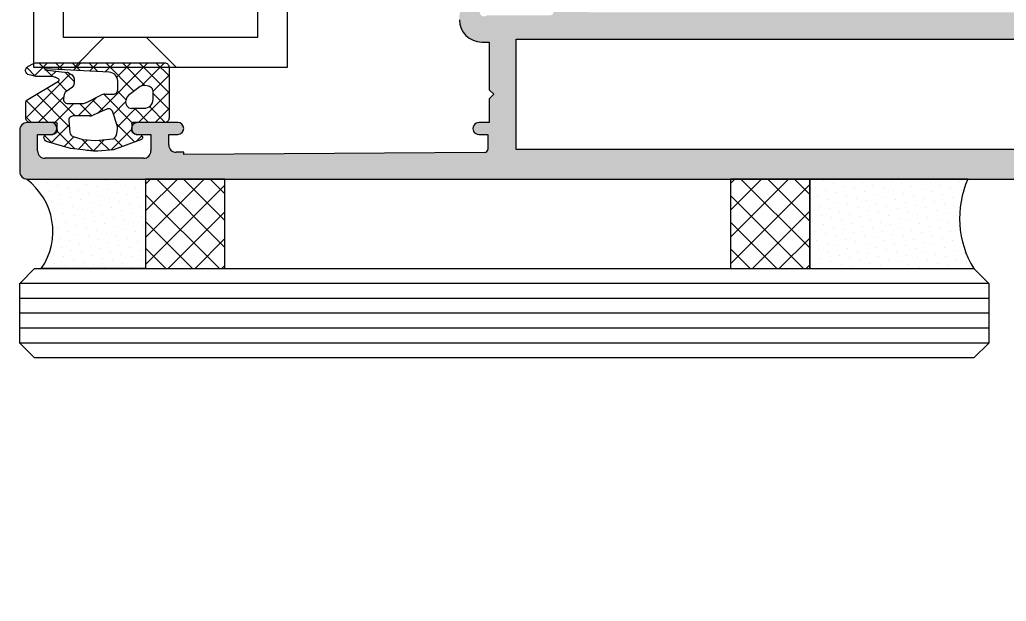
# Model space of a CAD drawing. Extents: x 820 to 5791, y 1495 to 5010.
# Drawn here: x 2907.48 to 2914.1, y 2075.37 to 2079.28 of the extents above; entities that cross this region are included whole.
import ezdxf

# ---------------------------------------------------------------- set-up
doc = ezdxf.new("R2010")
doc.units = 0
doc.header["$LTSCALE"] = 20
doc.layers.get('0').update_dxf_attribs({"linetype": 'CONTINUOUS', "lineweight": 15})
doc.layers.get('DEFPOINTS').update_dxf_attribs({"linetype": 'CONTINUOUS'})
doc.layers.add('_00_TT_PLASTER INTERIOR', color=60, linetype='CONTINUOUS', lineweight=0)
doc.layers.add('ölç', color=63, linetype='CONTINUOUS', lineweight=20)
doc.layers.add('dış ölçü', color=7, linetype='CONTINUOUS', lineweight=20, true_color=0x0d6787)
doc.styles.add('TRS', font='times.ttf', dxfattribs={"width": 0.8})
doc.dimstyles.new('dış ölçü', dxfattribs={"dimtxt": 12, "dimasz": 5, "dimexe": 5, "dimexo": 35, "dimgap": 5, "dimtad": 1, "dimdec": 0, "dimdsep": 46, "dimtxsty": 'TRS', "dimblk": 'DOT', "dimcen": 0, "dimdle": 0.1, "dimclrd": 256, "dimclre": 256, "dimclrt": 73, "dimadec": 0, "dimazin": 0, "dimtfac": 0.3, "dimtdec": 0, "dimtix": 1, "dimtmove": 2, "dimatfit": 3, "dimldrblk": 'DOT', "dimfxl": 1, "dimfxlon": 1, "dimtolj": 1, "dimarcsym": 0})

# ---------------------------------------------------------------- blocks, each defined once
blk = doc.blocks.new('_Dot')
at = {"layer": 'ölç', "color": 0, "lineweight": -2}
blk.add_line((-0.5, 0), (-1, 0), dxfattribs=at)
at = {"layer": 'ölç', "color": 0, "const_width": 0.5}
blk.add_lwpolyline([(-0.25, 0, 1), (0.25, 0, 1)], format="xyb", close=True, dxfattribs=at)
blk = doc.blocks.new('*D176')
at = {"layer": 'DEFPOINTS', "color": 0, "transparency": 16777216}
for p in [(2844.1763, 2097.0445), (3414.391, 2084.5543), (3414.391, 1809.2783)]:
    blk.add_point(p, dxfattribs=at)
at = {"layer": 'dış ölçü', "lineweight": -2, "transparency": 16777216}
for p, q in [((2844.1763, 1810.2783), (2844.1763, 1804.2783)), ((3414.391, 1810.2783), (3414.391, 1804.2783)), ((2849.1763, 1809.2783), (3409.391, 1809.2783))]:
    blk.add_line(p, q, dxfattribs=at)
at = {"layer": 'dış ölçü', "lineweight": -2, "transparency": 16777216, "xscale": 5, "yscale": 5, "zscale": 5, "rotation": 180}
blk.add_blockref('_Dot', (2844.1763, 1809.2783), dxfattribs=at)
at = {"layer": 'dış ölçü', "lineweight": -2, "transparency": 16777216, "xscale": 5, "yscale": 5, "zscale": 5}
blk.add_blockref('_Dot', (3414.391, 1809.2783), dxfattribs=at)
at = {"layer": 'dış ölçü', "color": 73, "transparency": 16777216, "insert": (3129.2837, 1820.3994), "char_height": 12, "attachment_point": 5, "style": 'TRS'}
blk.add_mtext('\\A1;570', dxfattribs=at)
blk = doc.blocks.new('*D180')
at = {"layer": 'DEFPOINTS', "color": 0, "transparency": 16777216}
for p in [(3700.9717, 2100.0445), (2054.2879, 2083.4408), (3700.9717, 1729.2783)]:
    blk.add_point(p, dxfattribs=at)
at = {"layer": 'dış ölçü', "lineweight": -2, "transparency": 16777216}
for p, q in [((2054.2879, 1730.2783), (2054.2879, 1724.2783)), ((3700.9717, 1730.2783), (3700.9717, 1724.2783)), ((2059.2879, 1729.2783), (3695.9717, 1729.2783))]:
    blk.add_line(p, q, dxfattribs=at)
at = {"layer": 'dış ölçü', "lineweight": -2, "transparency": 16777216, "xscale": 5, "yscale": 5, "zscale": 5, "rotation": 180}
blk.add_blockref('_Dot', (2054.2879, 1729.2783), dxfattribs=at)
at = {"layer": 'dış ölçü', "lineweight": -2, "transparency": 16777216, "xscale": 5, "yscale": 5, "zscale": 5}
blk.add_blockref('_Dot', (3700.9717, 1729.2783), dxfattribs=at)
at = {"layer": 'dış ölçü', "color": 73, "transparency": 16777216, "insert": (2877.6298, 1740.3994), "char_height": 12, "attachment_point": 5, "style": 'TRS'}
blk.add_mtext('\\A1;1647', dxfattribs=at)
blk = doc.blocks.new('HGJFG')
h = blk.add_hatch(color=9)
h.dxf.hatch_style = 1
h.paths.add_polyline_path([(-2253.7727, -3291.2026), (-2249.6827, -3291.2026), (-2249.6827, -3291.9426), (-2253.7727, -3291.9426)], flags=16)
edge = h.paths.add_edge_path()
edge.add_arc((-2253.6056, -3290.8126), 0.02, 450, 630)
edge.add_line((-2253.6056, -3290.8326), (-2253.5255, -3290.9781))
edge.add_arc((-2253.543, -3290.9877), 0.02, 360, 388.83046, ccw=False)
edge.add_line((-2253.523, -3290.9877), (-2253.523, -3291.0226))
edge.add_arc((-2253.543, -3291.0226), 0.02, 270, 360, ccw=False)
edge.add_line((-2253.543, -3291.0426), (-2253.967, -3291.0426))
edge.add_arc((-2253.9875, -3291.0206), 0.03, 163, 313, ccw=False)
edge.add_line((-2254.0162, -3291.0119), (-2254.0113, -3290.9958))
edge.add_arc((-2253.9922, -3291.0017), 0.02, 504.5, 523, ccw=False)
edge.add_line((-2254.0085, -3290.9901), (-2253.881, -3290.8114))
edge.add_arc((-2253.8691, -3290.7954), 0.02, 233.20669, 437.5)
edge.add_line((-2253.8647, -3290.7759), (-2254.1327, -3290.7165))
edge.add_arc((-2254.137, -3290.736), 0.02, 437.5, 540)
edge.add_line((-2254.157, -3290.736), (-2254.157, -3290.8193))
edge.add_arc((-2254.137, -3290.8193), 0.02, 540, 577.88053)
edge.add_line((-2254.1528, -3290.8315), (-2254.1191, -3290.8748))
edge.add_arc((-2254.1349, -3290.8871), 0.02, 343, 397.88053, ccw=False)
edge.add_line((-2254.1158, -3290.8929), (-2254.153, -3291.0426))
edge.add_line((-2254.153, -3291.0426), (-2254.153, -3291.0726))
edge.add_arc((-2254.003, -3291.0726), 0.15, 540, 630)
edge.add_line((-2254.003, -3291.2226), (-2253.9527, -3291.2226))
edge.add_line((-2253.9527, -3291.2226), (-2253.9527, -3291.5426))
edge.add_line((-2253.9527, -3291.5426), (-2253.9227, -3291.5726))
edge.add_line((-2253.9227, -3291.5726), (-2253.9527, -3291.6026))
edge.add_line((-2253.9527, -3291.6026), (-2253.9527, -3291.7626))
edge.add_line((-2253.9527, -3291.7626), (-2254.021, -3291.7626))
edge.add_arc((-2254.0228, -3291.8026), 0.04, 447.38583, 630.14319)
edge.add_line((-2254.0227, -3291.8426), (-2253.9628, -3291.8426))
edge.add_line((-2253.9628, -3291.8426), (-2253.9628, -3291.9427))
edge.add_arc((-2253.9828, -3291.9427), 0.02, 270.42258, 360, ccw=False)
edge.add_line((-2253.9826, -3291.9627), (-2256.0028, -3291.9776))
edge.add_line((-2256.0028, -3291.9776), (-2256.0028, -3291.9626))
edge.add_line((-2256.0028, -3291.9626), (-2256.0528, -3291.9626))
edge.add_arc((-2256.0528, -3291.9126), 0.05, 180, 270, ccw=False)
edge.add_line((-2256.1028, -3291.9126), (-2256.1028, -3291.8426))
edge.add_line((-2256.1028, -3291.8426), (-2256.0428, -3291.8426))
edge.add_line((-2256.0428, -3291.8426), (-2256.0422, -3291.8425))
edge.add_arc((-2256.0425, -3291.8025), 0.04, 270.43082, 450.42968)
edge.add_line((-2256.0428, -3291.7626), (-2256.3128, -3291.7626))
edge.add_arc((-2256.3128, -3291.8026), 0.04, 450, 630)
edge.add_line((-2256.3128, -3291.8426), (-2256.2227, -3291.8427))
edge.add_line((-2256.2227, -3291.8427), (-2256.2227, -3291.9527))
edge.add_arc((-2256.2727, -3291.9527), 0.05, 270, 360, ccw=False)
edge.add_line((-2256.2727, -3292.0027), (-2256.9327, -3292.0027))
edge.add_arc((-2256.9327, -3291.9527), 0.05, 180.05204, 270, ccw=False)
edge.add_line((-2256.9827, -3291.9527), (-2256.9828, -3291.8426))
edge.add_line((-2256.9828, -3291.8426), (-2256.8925, -3291.8426))
edge.add_arc((-2256.8928, -3291.8026), 0.04, 270.43082, 450.42968)
edge.add_line((-2256.8931, -3291.7627), (-2257.0527, -3291.7627))
edge.add_arc((-2257.0527, -3291.8127), 0.05, 450, 540)
edge.add_line((-2257.1027, -3291.8127), (-2257.1027, -3292.0926))
edge.add_arc((-2257.0527, -3292.0926), 0.05, 540, 630)
edge.add_line((-2257.0527, -3292.1426), (-2249.6527, -3292.1426))
edge.add_arc((-2249.6527, -3291.9926), 0.15, 270, 360)
edge.add_line((-2249.5027, -3291.9926), (-2249.5027, -3291.3126))
edge.add_arc((-2249.4527, -3291.3126), 0.05, 450, 540, ccw=False)
edge.add_line((-2249.4527, -3291.2626), (-2248.4527, -3291.2626))
edge.add_arc((-2248.4527, -3291.2126), 0.05, 270, 360)
edge.add_line((-2248.4027, -3291.2126), (-2248.4027, -3291.1426))
edge.add_arc((-2248.4527, -3291.1426), 0.05, 360, 450)
edge.add_line((-2248.4527, -3291.0926), (-2248.647, -3291.0926))
edge.add_arc((-2248.673, -3291.0776), 0.03, 180, 330, ccw=False)
edge.add_line((-2248.703, -3291.0776), (-2248.7403, -3290.8929))
edge.add_arc((-2248.7212, -3290.8871), 0.02, 142.11947, 197, ccw=False)
edge.add_line((-2248.7369, -3290.8748), (-2248.7033, -3290.8315))
edge.add_arc((-2248.7191, -3290.8193), 0.02, 322.11947, 360)
edge.add_line((-2248.6991, -3290.8193), (-2248.6991, -3290.736))
edge.add_arc((-2248.7191, -3290.736), 0.02, 360, 462.5)
edge.add_line((-2248.7234, -3290.7165), (-2248.9913, -3290.7759))
edge.add_arc((-2248.987, -3290.7954), 0.02, 462.5, 666.79331)
edge.add_line((-2248.975, -3290.8114), (-2248.8476, -3290.9901))
edge.add_arc((-2248.8639, -3291.0017), 0.02, 377, 395.5, ccw=False)
edge.add_line((-2248.8448, -3290.9958), (-2248.8399, -3291.0119))
edge.add_arc((-2248.8685, -3291.0206), 0.03, 227, 377, ccw=False)
edge.add_line((-2248.889, -3291.0426), (-2249.313, -3291.0426))
edge.add_arc((-2249.313, -3291.0226), 0.02, 180, 270, ccw=False)
edge.add_line((-2249.333, -3291.0226), (-2249.333, -3290.9877))
edge.add_arc((-2249.313, -3290.9877), 0.02, 511.16954, 540, ccw=False)
edge.add_line((-2249.3305, -3290.9781), (-2249.2505, -3290.8326))
edge.add_arc((-2249.2505, -3290.8126), 0.02, 270, 450)
edge.add_line((-2249.2505, -3290.7926), (-2249.663, -3290.7926))
edge.add_arc((-2249.663, -3290.8426), 0.05, 450, 540)
edge.add_line((-2249.713, -3290.8426), (-2249.713, -3291.0226))
edge.add_line((-2249.713, -3291.0226), (-2253.2837, -3291.0226))
edge.add_arc((-2253.2837, -3291.0026), 0.02, 208.83046, 270, ccw=False)
edge.add_line((-2253.3012, -3291.0122), (-2253.4079, -3290.8185))
edge.add_arc((-2253.4517, -3290.8426), 0.05, 388.83046, 450)
edge.add_line((-2253.4517, -3290.7926), (-2253.6056, -3290.7926))
at = {"color": 9}
for p, q in [((-2257.0086, -3291.3923), (-2257.0086, -3289.0923)), ((-2255.3086, -3289.0923), (-2255.3086, -3291.3923)), ((-2256.8086, -3291.1923), (-2256.8086, -3289.2923)), ((-2255.5086, -3289.2923), (-2255.5086, -3291.1923)), ((-2255.5086, -3291.1923), (-2256.8086, -3291.1923)), ((-2256.5386, -3291.1923), (-2256.7386, -3291.3923)), ((-2256.2514, -3291.1923), (-2256.0514, -3291.3923)), ((-2254.003, -3291.2226), (-2253.9527, -3291.2226)), ((-2253.9527, -3291.2226), (-2253.9527, -3291.5426)), ((-2253.7727, -3291.2026), (-2249.6827, -3291.2026)), ((-2253.7727, -3291.9426), (-2253.7727, -3291.2026)), ((-2257.0483, -3291.3871), (-2257.0107, -3291.366)), ((-2257.0107, -3291.366), (-2256.996, -3291.3621)), ((-2256.9165, -3291.3621), (-2257.005, -3291.4506)), ((-2256.996, -3291.3621), (-2256.1313, -3291.3621)), ((-2256.996, -3291.3621), (-2256.996, -3291.3621)), ((-2256.996, -3291.3621), (-2256.1313, -3291.3621)), ((-2256.9749, -3291.3621), (-2256.9329, -3291.4042)), ((-2256.8627, -3291.3621), (-2256.8166, -3291.4082)), ((-2256.8043, -3291.3621), (-2256.8486, -3291.4065)), ((-2256.7504, -3291.3621), (-2256.6982, -3291.4144)), ((-2256.692, -3291.3621), (-2256.7419, -3291.4121)), ((-2256.6382, -3291.3621), (-2256.5798, -3291.4205)), ((-2256.5798, -3291.3621), (-2256.6353, -3291.4176)), ((-2256.243, -3291.3621), (-2256.582, -3291.7012)), ((-2256.4675, -3291.3621), (-2256.5286, -3291.4232)), ((-2256.5259, -3291.3621), (-2256.3362, -3291.5519)), ((-2256.3553, -3291.3621), (-2256.4514, -3291.4583)), ((-2256.4136, -3291.3621), (-2256.2605, -3291.5153)), ((-2256.3014, -3291.3621), (-2256.1013, -3291.5622)), ((-2256.1308, -3291.3622), (-2256.2852, -3291.5166)), ((-2256.1891, -3291.3621), (-2256.1013, -3291.45)), ((-2256.7648, -3291.4349), (-2257.0625, -3291.7326)), ((-2257.056, -3291.3933), (-2256.9968, -3291.4526)), ((-2256.9942, -3291.4531), (-2257.0403, -3291.4425)), ((-2255.3086, -3291.3923), (-2257.0086, -3291.3923)), ((-2256.9322, -3291.4021), (-2256.9342, -3291.4078)), ((-2256.9342, -3291.4078), (-2256.7853, -3291.4261)), ((-2256.7173, -3291.4134), (-2256.9322, -3291.4021)), ((-2256.9286, -3291.4084), (-2256.8832, -3291.4539)), ((-2256.8591, -3291.417), (-2256.896, -3291.4539)), ((-2256.8006, -3291.4242), (-2256.7369, -3291.4879)), ((-2256.7745, -3291.4296), (-2256.7524, -3291.4418)), ((-2256.5023, -3291.4246), (-2256.7173, -3291.4134)), ((-2256.7173, -3291.4134), (-2256.7173, -3291.4134)), ((-2256.1013, -3291.445), (-2256.208, -3291.5516)), ((-2256.1013, -3291.3921), (-2256.1013, -3291.7321)), ((-2256.1013, -3291.3921), (-2256.1013, -3291.7321)), ((-2257.0479, -3291.6081), (-2256.8432, -3291.4859)), ((-2256.8791, -3291.4539), (-2256.9874, -3291.4539)), ((-2256.8791, -3291.4539), (-2256.9874, -3291.4539)), ((-2256.8437, -3291.4685), (-2256.8653, -3291.4573)), ((-2256.8481, -3291.4889), (-2256.786, -3291.5511)), ((-2256.7369, -3291.468), (-2256.7369, -3291.5007)), ((-2256.4454, -3291.5426), (-2256.4454, -3291.4845)), ((-2256.2396, -3291.5191), (-2256.264, -3291.5147)), ((-2256.9888, -3291.5728), (-2256.7707, -3291.7908)), ((-2256.9185, -3291.5309), (-2256.7307, -3291.7186)), ((-2256.805, -3291.575), (-2256.8095, -3291.5995)), ((-2256.7495, -3291.5252), (-2256.7929, -3291.5559)), ((-2256.6557, -3291.6284), (-2256.559, -3291.5791)), ((-2256.5395, -3291.5731), (-2256.3479, -3291.7646)), ((-2256.5318, -3291.5726), (-2256.4754, -3291.5726)), ((-2256.4473, -3291.553), (-2256.3891, -3291.6112)), ((-2256.2946, -3291.5217), (-2256.3693, -3291.576)), ((-2256.1013, -3291.5572), (-2256.3062, -3291.7621)), ((-2256.2111, -3291.5401), (-2256.213, -3291.5371)), ((-2256.208, -3291.6073), (-2256.208, -3291.5508)), ((-2256.208, -3291.5678), (-2256.1013, -3291.6745)), ((-2253.9527, -3291.5426), (-2253.9227, -3291.5726)), ((-2253.9227, -3291.5726), (-2253.9527, -3291.6026)), ((-2257.0625, -3291.7321), (-2257.0625, -3291.6338)), ((-2257.0625, -3291.7321), (-2257.0625, -3291.6338)), ((-2257.0571, -3291.6167), (-2256.9117, -3291.7621)), ((-2256.8078, -3291.5902), (-2256.9798, -3291.7621)), ((-2256.7403, -3291.6349), (-2256.8675, -3291.7621)), ((-2256.78, -3291.6349), (-2256.6829, -3291.6349)), ((-2256.586, -3291.5929), (-2256.7117, -3291.7186)), ((-2256.7021, -3291.6349), (-2256.6201, -3291.7169)), ((-2256.6164, -3291.6084), (-2256.5415, -3291.6833)), ((-2256.3922, -3291.6236), (-2256.4742, -3291.7056)), ((-2256.3836, -3291.5952), (-2256.3902, -3291.6142)), ((-2253.9527, -3291.6026), (-2253.9527, -3291.7626)), ((-2256.5647, -3291.6936), (-2256.6102, -3291.7136)), ((-2256.5192, -3291.6736), (-2256.5647, -3291.6936)), ((-2256.5647, -3291.6936), (-2256.5647, -3291.6936)), ((-2256.4476, -3291.7898), (-2256.4785, -3291.692)), ((-2256.3237, -3291.6673), (-2256.4473, -3291.791)), ((-2256.3524, -3291.6673), (-2256.3102, -3291.6673)), ((-2256.333, -3291.6673), (-2256.2382, -3291.7621)), ((-2256.3102, -3291.6673), (-2256.268, -3291.6673)), ((-2256.3102, -3291.6673), (-2256.3102, -3291.6673)), ((-2256.2324, -3291.6556), (-2256.1263, -3291.7617)), ((-2256.1013, -3291.6695), (-2256.194, -3291.7621)), ((-2257.0625, -3291.7236), (-2257.0239, -3291.7621)), ((-2256.8931, -3291.7627), (-2257.0527, -3291.7627)), ((-2256.8613, -3291.7621), (-2257.0325, -3291.7621)), ((-2256.8613, -3291.7621), (-2257.0325, -3291.7621)), ((-2256.7718, -3291.7787), (-2256.8916, -3291.8985)), ((-2256.8513, -3291.8121), (-2256.8513, -3291.7721)), ((-2256.7741, -3291.7512), (-2256.7675, -3291.8293)), ((-2256.6343, -3291.7186), (-2256.7442, -3291.7186)), ((-2256.4535, -3291.7713), (-2256.3314, -3291.8934)), ((-2256.3513, -3291.7721), (-2256.3513, -3291.8121)), ((-2256.1313, -3291.7621), (-2256.3413, -3291.7621)), ((-2256.1313, -3291.7621), (-2256.3413, -3291.7621)), ((-2256.0428, -3291.7626), (-2256.3128, -3291.7626)), ((-2253.9527, -3291.7626), (-2254.021, -3291.7626)), ((-2257.1027, -3291.8127), (-2257.1027, -3292.0926)), ((-2256.9827, -3291.9527), (-2256.9828, -3291.8426)), ((-2256.9828, -3291.8426), (-2256.8925, -3291.8426)), ((-2256.9362, -3291.8499), (-2256.8858, -3291.9002)), ((-2256.9203, -3291.8421), (-2256.8813, -3291.8421)), ((-2256.9203, -3291.8421), (-2256.8813, -3291.8421)), ((-2256.8527, -3291.8211), (-2256.7336, -3291.9402)), ((-2256.3513, -3291.8072), (-2256.4917, -3291.9476)), ((-2256.4523, -3291.8365), (-2256.4467, -3291.804)), ((-2256.3213, -3291.8421), (-2256.299, -3291.8421)), ((-2256.3128, -3291.8426), (-2256.2227, -3291.8427)), ((-2256.2227, -3291.8427), (-2256.2227, -3291.9527)), ((-2256.1028, -3291.9126), (-2256.1028, -3291.8426)), ((-2256.1028, -3291.8426), (-2256.0428, -3291.8426)), ((-2256.0428, -3291.8426), (-2256.0422, -3291.8425)), ((-2254.0227, -3291.8426), (-2253.9628, -3291.8426)), ((-2253.9628, -3291.8426), (-2253.9628, -3291.9427)), ((-2256.9349, -3291.8784), (-2256.9385, -3291.8704)), ((-2256.7618, -3291.9373), (-2256.9224, -3291.8893)), ((-2256.7387, -3291.8578), (-2256.8052, -3291.9244)), ((-2256.7447, -3291.8559), (-2256.6803, -3291.8769)), ((-2256.6477, -3291.8791), (-2256.7112, -3291.9426)), ((-2256.6868, -3291.8748), (-2256.6076, -3291.954)), ((-2256.6803, -3291.8769), (-2256.5938, -3291.8827)), ((-2256.5333, -3291.8769), (-2256.6101, -3291.9538)), ((-2256.5938, -3291.8827), (-2256.4766, -3291.8714)), ((-2256.569, -3291.8803), (-2256.5009, -3291.9484)), ((-2256.2848, -3291.8762), (-2256.473, -3291.946)), ((-2256.4695, -3291.8676), (-2256.4132, -3291.9238)), ((-2256.2826, -3291.8508), (-2256.3217, -3291.8899)), ((-2256.6767, -3291.9461), (-2256.7618, -3291.9373)), ((-2256.473, -3291.946), (-2256.5781, -3291.9551)), ((-2256.0028, -3291.9626), (-2256.0528, -3291.9626)), ((-2256.0028, -3291.9776), (-2256.0028, -3291.9626)), ((-2253.9826, -3291.9627), (-2256.0028, -3291.9776)), ((-2249.6827, -3291.9426), (-2253.7727, -3291.9426)), ((-2256.2727, -3292.0027), (-2256.9327, -3292.0027)), ((-2257.0582, -3292.1426), (-2256.2582, -3292.1426)), ((-2257.0527, -3292.1426), (-2249.6527, -3292.1426)), ((-2256.9839, -3292.1481), (-2256.9839, -3292.1481)), ((-2256.9152, -3292.1661), (-2256.9152, -3292.1661)), ((-2256.7223, -3292.1579), (-2256.7223, -3292.1579)), ((-2256.6536, -3292.1759), (-2256.6536, -3292.1759)), ((-2256.5293, -3292.1497), (-2256.5293, -3292.1497)), ((-2256.4606, -3292.1677), (-2256.4606, -3292.1677)), ((-2256.2677, -3292.1596), (-2256.2677, -3292.1596)), ((-2256.2582, -3292.1426), (-2256.2582, -3292.7426)), ((-2255.8656, -3292.1427), (-2256.2582, -3292.5353)), ((-2256.0452, -3292.1427), (-2256.2582, -3292.3557)), ((-2256.2248, -3292.1427), (-2256.2582, -3292.176)), ((-2256.2582, -3292.1427), (-2256.2582, -3292.7425)), ((-2255.7258, -3292.1427), (-2256.2582, -3292.1427)), ((-2256.1836, -3292.1427), (-2255.7258, -3292.6004)), ((-2256.004, -3292.1427), (-2255.7258, -3292.4208)), ((-2255.8244, -3292.1427), (-2255.7258, -3292.2412)), ((-2255.7258, -3292.7425), (-2255.7258, -3292.1427)), ((-2251.9464, -3292.1427), (-2252.335, -3292.5313)), ((-2252.126, -3292.1427), (-2252.335, -3292.3517)), ((-2252.3056, -3292.1427), (-2252.335, -3292.1721)), ((-2252.335, -3292.1427), (-2252.335, -3292.7425)), ((-2251.8027, -3292.1427), (-2252.335, -3292.1427)), ((-2251.8027, -3292.1786), (-2252.335, -3292.7109)), ((-2252.2644, -3292.1427), (-2251.8027, -3292.6043)), ((-2252.0847, -3292.1427), (-2251.8027, -3292.4247)), ((-2251.9051, -3292.1427), (-2251.8027, -3292.2451)), ((-2250.742, -3292.1426), (-2251.8027, -3292.1426)), ((-2251.8027, -3292.1426), (-2251.8027, -3292.7426)), ((-2251.8027, -3292.7425), (-2251.8027, -3292.1427)), ((-2251.7101, -3292.1547), (-2251.7101, -3292.1547)), ((-2251.6414, -3292.1727), (-2251.6414, -3292.1727)), ((-2251.5171, -3292.1466), (-2251.5171, -3292.1466)), ((-2251.4484, -3292.1645), (-2251.4484, -3292.1645)), ((-2251.2555, -3292.1564), (-2251.2555, -3292.1564)), ((-2251.1868, -3292.1744), (-2251.1868, -3292.1744)), ((-2251.0625, -3292.1482), (-2251.0625, -3292.1482)), ((-2250.9938, -3292.1662), (-2250.9938, -3292.1662)), ((-2250.8009, -3292.158), (-2250.8009, -3292.158)), ((-2256.9708, -3292.2102), (-2256.9708, -3292.2102)), ((-2256.9022, -3292.2282), (-2256.9022, -3292.2282)), ((-2256.8466, -3292.1841), (-2256.8466, -3292.1841)), ((-2256.8335, -3292.2462), (-2256.8335, -3292.2462)), ((-2256.7779, -3292.2021), (-2256.7779, -3292.2021)), ((-2256.7092, -3292.22), (-2256.7092, -3292.22)), ((-2256.6405, -3292.238), (-2256.6405, -3292.238)), ((-2256.5849, -3292.1939), (-2256.5849, -3292.1939)), ((-2256.5162, -3292.2119), (-2256.5162, -3292.2119)), ((-2256.4476, -3292.2299), (-2256.4476, -3292.2299)), ((-2256.392, -3292.1857), (-2256.392, -3292.1857)), ((-2256.3233, -3292.2037), (-2256.3233, -3292.2037)), ((-2255.7258, -3292.1825), (-2256.2582, -3292.7149)), ((-2251.7656, -3292.1989), (-2251.7656, -3292.1989)), ((-2251.697, -3292.2169), (-2251.697, -3292.2169)), ((-2251.6283, -3292.2348), (-2251.6283, -3292.2348)), ((-2251.5727, -3292.1907), (-2251.5727, -3292.1907)), ((-2251.504, -3292.2087), (-2251.504, -3292.2087)), ((-2251.4353, -3292.2267), (-2251.4353, -3292.2267)), ((-2251.3797, -3292.1825), (-2251.3797, -3292.1825)), ((-2251.3667, -3292.2447), (-2251.3667, -3292.2447)), ((-2251.3111, -3292.2005), (-2251.3111, -3292.2005)), ((-2251.2424, -3292.2185), (-2251.2424, -3292.2185)), ((-2251.1737, -3292.2365), (-2251.1737, -3292.2365)), ((-2251.1181, -3292.1924), (-2251.1181, -3292.1924)), ((-2251.0494, -3292.2103), (-2251.0494, -3292.2103)), ((-2250.9808, -3292.2283), (-2250.9808, -3292.2283)), ((-2250.9252, -3292.1842), (-2250.9252, -3292.1842)), ((-2250.9121, -3292.2463), (-2250.9121, -3292.2463)), ((-2250.8565, -3292.2022), (-2250.8565, -3292.2022)), ((-2250.7878, -3292.2202), (-2250.7878, -3292.2202)), ((-2256.8891, -3292.2904), (-2256.8891, -3292.2904)), ((-2256.8204, -3292.3083), (-2256.8204, -3292.3083)), ((-2256.7648, -3292.2642), (-2256.7648, -3292.2642)), ((-2256.6961, -3292.2822), (-2256.6961, -3292.2822)), ((-2256.6274, -3292.3002), (-2256.6274, -3292.3002)), ((-2256.5718, -3292.256), (-2256.5718, -3292.256)), ((-2256.5032, -3292.274), (-2256.5032, -3292.274)), ((-2256.4345, -3292.292), (-2256.4345, -3292.292)), ((-2256.3789, -3292.2479), (-2256.3789, -3292.2479)), ((-2256.3658, -3292.31), (-2256.3658, -3292.31)), ((-2256.3102, -3292.2659), (-2256.3102, -3292.2659)), ((-2256.2582, -3292.2476), (-2255.7634, -3292.7425)), ((-2252.335, -3292.2516), (-2251.8441, -3292.7425)), ((-2251.7526, -3292.261), (-2251.7526, -3292.261)), ((-2251.6839, -3292.279), (-2251.6839, -3292.279)), ((-2251.6152, -3292.297), (-2251.6152, -3292.297)), ((-2251.5596, -3292.2528), (-2251.5596, -3292.2528)), ((-2251.4909, -3292.2708), (-2251.4909, -3292.2708)), ((-2251.4223, -3292.2888), (-2251.4223, -3292.2888)), ((-2251.3536, -3292.3068), (-2251.3536, -3292.3068)), ((-2251.298, -3292.2627), (-2251.298, -3292.2627)), ((-2251.2293, -3292.2807), (-2251.2293, -3292.2807)), ((-2251.1606, -3292.2986), (-2251.1606, -3292.2986)), ((-2251.105, -3292.2545), (-2251.105, -3292.2545)), ((-2251.0364, -3292.2725), (-2251.0364, -3292.2725)), ((-2250.9677, -3292.2905), (-2250.9677, -3292.2905)), ((-2250.899, -3292.3085), (-2250.899, -3292.3085)), ((-2250.8434, -3292.2643), (-2250.8434, -3292.2643)), ((-2256.876, -3292.3525), (-2256.876, -3292.3525)), ((-2256.8073, -3292.3705), (-2256.8073, -3292.3705)), ((-2256.7517, -3292.3263), (-2256.7517, -3292.3263)), ((-2256.683, -3292.3443), (-2256.683, -3292.3443)), ((-2256.6144, -3292.3623), (-2256.6144, -3292.3623)), ((-2256.5588, -3292.3182), (-2256.5588, -3292.3182)), ((-2256.4901, -3292.3362), (-2256.4901, -3292.3362)), ((-2256.4214, -3292.3541), (-2256.4214, -3292.3541)), ((-2256.3527, -3292.3721), (-2256.3527, -3292.3721)), ((-2256.2971, -3292.328), (-2256.2971, -3292.328)), ((-2255.7258, -3292.3621), (-2256.1062, -3292.7425)), ((-2251.8027, -3292.3582), (-2252.187, -3292.7425)), ((-2251.7951, -3292.3673), (-2251.7951, -3292.3673)), ((-2251.7395, -3292.3231), (-2251.7395, -3292.3231)), ((-2251.6708, -3292.3411), (-2251.6708, -3292.3411)), ((-2251.6021, -3292.3591), (-2251.6021, -3292.3591)), ((-2251.5465, -3292.315), (-2251.5465, -3292.315)), ((-2251.5335, -3292.3771), (-2251.5335, -3292.3771)), ((-2251.4779, -3292.333), (-2251.4779, -3292.333)), ((-2251.4092, -3292.351), (-2251.4092, -3292.351)), ((-2251.3405, -3292.3689), (-2251.3405, -3292.3689)), ((-2251.2849, -3292.3248), (-2251.2849, -3292.3248)), ((-2251.2162, -3292.3428), (-2251.2162, -3292.3428)), ((-2251.1475, -3292.3608), (-2251.1475, -3292.3608)), ((-2251.0919, -3292.3166), (-2251.0919, -3292.3166)), ((-2251.0789, -3292.3788), (-2251.0789, -3292.3788)), ((-2251.0233, -3292.3346), (-2251.0233, -3292.3346)), ((-2250.9546, -3292.3526), (-2250.9546, -3292.3526)), ((-2250.8859, -3292.3706), (-2250.8859, -3292.3706)), ((-2250.8303, -3292.3265), (-2250.8303, -3292.3265)), ((-2256.8629, -3292.4146), (-2256.8629, -3292.4146)), ((-2256.7942, -3292.4326), (-2256.7942, -3292.4326)), ((-2256.7386, -3292.3885), (-2256.7386, -3292.3885)), ((-2256.67, -3292.4065), (-2256.67, -3292.4065)), ((-2256.6013, -3292.4245), (-2256.6013, -3292.4245)), ((-2256.5457, -3292.3803), (-2256.5457, -3292.3803)), ((-2256.5326, -3292.4424), (-2256.5326, -3292.4424)), ((-2256.477, -3292.3983), (-2256.477, -3292.3983)), ((-2256.4083, -3292.4163), (-2256.4083, -3292.4163)), ((-2256.3397, -3292.4343), (-2256.3397, -3292.4343)), ((-2256.2841, -3292.3901), (-2256.2841, -3292.3901)), ((-2256.2582, -3292.4272), (-2255.943, -3292.7425)), ((-2252.335, -3292.4312), (-2252.0238, -3292.7425)), ((-2251.782, -3292.4294), (-2251.782, -3292.4294)), ((-2251.7264, -3292.3853), (-2251.7264, -3292.3853)), ((-2251.6577, -3292.4033), (-2251.6577, -3292.4033)), ((-2251.5891, -3292.4213), (-2251.5891, -3292.4213)), ((-2251.5204, -3292.4393), (-2251.5204, -3292.4393)), ((-2251.4648, -3292.3951), (-2251.4648, -3292.3951)), ((-2251.3961, -3292.4131), (-2251.3961, -3292.4131)), ((-2251.3274, -3292.4311), (-2251.3274, -3292.4311)), ((-2251.2718, -3292.3869), (-2251.2718, -3292.3869)), ((-2251.2031, -3292.4049), (-2251.2031, -3292.4049)), ((-2251.1345, -3292.4229), (-2251.1345, -3292.4229)), ((-2251.0658, -3292.4409), (-2251.0658, -3292.4409)), ((-2251.0102, -3292.3968), (-2251.0102, -3292.3968)), ((-2250.9415, -3292.4148), (-2250.9415, -3292.4148)), ((-2250.8728, -3292.4327), (-2250.8728, -3292.4327)), ((-2250.8172, -3292.3886), (-2250.8172, -3292.3886)), ((-2256.8498, -3292.4768), (-2256.8498, -3292.4768)), ((-2256.7812, -3292.4948), (-2256.7812, -3292.4948)), ((-2256.7256, -3292.4506), (-2256.7256, -3292.4506)), ((-2256.6569, -3292.4686), (-2256.6569, -3292.4686)), ((-2256.5882, -3292.4866), (-2256.5882, -3292.4866)), ((-2256.5195, -3292.5046), (-2256.5195, -3292.5046)), ((-2256.4639, -3292.4604), (-2256.4639, -3292.4604)), ((-2256.3953, -3292.4784), (-2256.3953, -3292.4784)), ((-2256.3266, -3292.4964), (-2256.3266, -3292.4964)), ((-2256.271, -3292.4523), (-2256.271, -3292.4523)), ((-2251.7689, -3292.4916), (-2251.7689, -3292.4916)), ((-2251.7133, -3292.4474), (-2251.7133, -3292.4474)), ((-2251.7003, -3292.5096), (-2251.7003, -3292.5096)), ((-2251.6447, -3292.4654), (-2251.6447, -3292.4654)), ((-2251.576, -3292.4834), (-2251.576, -3292.4834)), ((-2251.5073, -3292.5014), (-2251.5073, -3292.5014)), ((-2251.4517, -3292.4572), (-2251.4517, -3292.4572)), ((-2251.383, -3292.4752), (-2251.383, -3292.4752)), ((-2251.3143, -3292.4932), (-2251.3143, -3292.4932)), ((-2251.2587, -3292.4491), (-2251.2587, -3292.4491)), ((-2251.2457, -3292.5112), (-2251.2457, -3292.5112)), ((-2251.1901, -3292.4671), (-2251.1901, -3292.4671)), ((-2251.1214, -3292.4851), (-2251.1214, -3292.4851)), ((-2251.0527, -3292.503), (-2251.0527, -3292.503)), ((-2250.9971, -3292.4589), (-2250.9971, -3292.4589)), ((-2250.9284, -3292.4769), (-2250.9284, -3292.4769)), ((-2250.8598, -3292.4949), (-2250.8598, -3292.4949)), ((-2250.8042, -3292.4507), (-2250.8042, -3292.4507)), ((-2256.8368, -3292.5389), (-2256.8368, -3292.5389)), ((-2256.7681, -3292.5569), (-2256.7681, -3292.5569)), ((-2256.7125, -3292.5128), (-2256.7125, -3292.5128)), ((-2256.6994, -3292.5749), (-2256.6994, -3292.5749)), ((-2256.6438, -3292.5307), (-2256.6438, -3292.5307)), ((-2256.5751, -3292.5487), (-2256.5751, -3292.5487)), ((-2256.5064, -3292.5667), (-2256.5064, -3292.5667)), ((-2256.4508, -3292.5226), (-2256.4508, -3292.5226)), ((-2256.3822, -3292.5406), (-2256.3822, -3292.5406)), ((-2256.3135, -3292.5586), (-2256.3135, -3292.5586)), ((-2255.7258, -3292.5417), (-2255.9266, -3292.7425)), ((-2251.8027, -3292.5378), (-2252.0074, -3292.7425)), ((-2251.7559, -3292.5537), (-2251.7559, -3292.5537)), ((-2251.6872, -3292.5717), (-2251.6872, -3292.5717)), ((-2251.6316, -3292.5275), (-2251.6316, -3292.5275)), ((-2251.5629, -3292.5455), (-2251.5629, -3292.5455)), ((-2251.4942, -3292.5635), (-2251.4942, -3292.5635)), ((-2251.4386, -3292.5194), (-2251.4386, -3292.5194)), ((-2251.3699, -3292.5374), (-2251.3699, -3292.5374)), ((-2251.3013, -3292.5554), (-2251.3013, -3292.5554)), ((-2251.2326, -3292.5734), (-2251.2326, -3292.5734)), ((-2251.177, -3292.5292), (-2251.177, -3292.5292)), ((-2251.1083, -3292.5472), (-2251.1083, -3292.5472)), ((-2251.0396, -3292.5652), (-2251.0396, -3292.5652)), ((-2250.984, -3292.521), (-2250.984, -3292.521)), ((-2250.9154, -3292.539), (-2250.9154, -3292.539)), ((-2250.8467, -3292.557), (-2250.8467, -3292.557)), ((-2250.7911, -3292.5129), (-2250.7911, -3292.5129)), ((-2250.778, -3292.575), (-2250.778, -3292.575)), ((-2256.8237, -3292.601), (-2256.8237, -3292.601)), ((-2256.755, -3292.619), (-2256.755, -3292.619)), ((-2256.6863, -3292.637), (-2256.6863, -3292.637)), ((-2256.6307, -3292.5929), (-2256.6307, -3292.5929)), ((-2256.562, -3292.6109), (-2256.562, -3292.6109)), ((-2256.4934, -3292.6289), (-2256.4934, -3292.6289)), ((-2256.4378, -3292.5847), (-2256.4378, -3292.5847)), ((-2256.3691, -3292.6027), (-2256.3691, -3292.6027)), ((-2256.3004, -3292.6207), (-2256.3004, -3292.6207)), ((-2256.2582, -3292.6068), (-2256.1226, -3292.7425)), ((-2252.335, -3292.6108), (-2252.2034, -3292.7425)), ((-2251.7428, -3292.6158), (-2251.7428, -3292.6158)), ((-2251.6741, -3292.6338), (-2251.6741, -3292.6338)), ((-2251.6185, -3292.5897), (-2251.6185, -3292.5897)), ((-2251.5498, -3292.6077), (-2251.5498, -3292.6077)), ((-2251.4811, -3292.6257), (-2251.4811, -3292.6257)), ((-2251.4255, -3292.5815), (-2251.4255, -3292.5815)), ((-2251.4125, -3292.6437), (-2251.4125, -3292.6437)), ((-2251.3569, -3292.5995), (-2251.3569, -3292.5995)), ((-2251.2882, -3292.6175), (-2251.2882, -3292.6175)), ((-2251.2195, -3292.6355), (-2251.2195, -3292.6355)), ((-2251.1639, -3292.5913), (-2251.1639, -3292.5913)), ((-2251.0952, -3292.6093), (-2251.0952, -3292.6093)), ((-2251.0266, -3292.6273), (-2251.0266, -3292.6273)), ((-2250.971, -3292.5832), (-2250.971, -3292.5832)), ((-2250.9023, -3292.6012), (-2250.9023, -3292.6012)), ((-2250.8336, -3292.6192), (-2250.8336, -3292.6192)), ((-2250.7649, -3292.6372), (-2250.7649, -3292.6372)), ((-2256.8793, -3292.6452), (-2256.8793, -3292.6452)), ((-2256.8662, -3292.7073), (-2256.8662, -3292.7073)), ((-2256.8106, -3292.6632), (-2256.8106, -3292.6632)), ((-2256.7419, -3292.6812), (-2256.7419, -3292.6812)), ((-2256.6732, -3292.6992), (-2256.6732, -3292.6992)), ((-2256.6176, -3292.655), (-2256.6176, -3292.655)), ((-2256.549, -3292.673), (-2256.549, -3292.673)), ((-2256.4803, -3292.691), (-2256.4803, -3292.691)), ((-2256.4247, -3292.6469), (-2256.4247, -3292.6469)), ((-2256.4116, -3292.709), (-2256.4116, -3292.709)), ((-2256.356, -3292.6648), (-2256.356, -3292.6648)), ((-2256.2873, -3292.6828), (-2256.2873, -3292.6828)), ((-2251.7984, -3292.66), (-2251.7984, -3292.66)), ((-2251.7297, -3292.678), (-2251.7297, -3292.678)), ((-2251.661, -3292.696), (-2251.661, -3292.696)), ((-2251.6054, -3292.6518), (-2251.6054, -3292.6518)), ((-2251.5367, -3292.6698), (-2251.5367, -3292.6698)), ((-2251.4681, -3292.6878), (-2251.4681, -3292.6878)), ((-2251.3994, -3292.7058), (-2251.3994, -3292.7058)), ((-2251.3438, -3292.6617), (-2251.3438, -3292.6617)), ((-2251.2751, -3292.6796), (-2251.2751, -3292.6796)), ((-2251.2064, -3292.6976), (-2251.2064, -3292.6976)), ((-2251.1508, -3292.6535), (-2251.1508, -3292.6535)), ((-2251.0822, -3292.6715), (-2251.0822, -3292.6715)), ((-2251.0135, -3292.6895), (-2251.0135, -3292.6895)), ((-2250.9579, -3292.6453), (-2250.9579, -3292.6453)), ((-2250.9448, -3292.7075), (-2250.9448, -3292.7075)), ((-2250.8892, -3292.6633), (-2250.8892, -3292.6633)), ((-2250.8205, -3292.6813), (-2250.8205, -3292.6813)), ((-2250.7518, -3292.6993), (-2250.7518, -3292.6993)), ((-2257.1027, -3292.8426), (-2257.0027, -3292.7426)), ((-2257.0027, -3292.7426), (-2250.7027, -3292.7426)), ((-2256.2582, -3292.7426), (-2256.9582, -3292.7426)), ((-2256.7975, -3292.7253), (-2256.7975, -3292.7253)), ((-2256.6046, -3292.7172), (-2256.6046, -3292.7172)), ((-2256.5359, -3292.7351), (-2256.5359, -3292.7351)), ((-2256.3429, -3292.727), (-2256.3429, -3292.727)), ((-2256.2582, -3292.7425), (-2255.7258, -3292.7425)), ((-2255.7258, -3292.7213), (-2255.747, -3292.7425)), ((-2252.335, -3292.7425), (-2251.8027, -3292.7425)), ((-2251.8027, -3292.7174), (-2251.8278, -3292.7425)), ((-2251.8027, -3292.7426), (-2250.7027, -3292.7426)), ((-2251.7853, -3292.7221), (-2251.7853, -3292.7221)), ((-2251.7166, -3292.7401), (-2251.7166, -3292.7401)), ((-2251.5923, -3292.714), (-2251.5923, -3292.714)), ((-2251.5237, -3292.732), (-2251.5237, -3292.732)), ((-2251.3307, -3292.7238), (-2251.3307, -3292.7238)), ((-2251.262, -3292.7418), (-2251.262, -3292.7418)), ((-2251.1378, -3292.7156), (-2251.1378, -3292.7156)), ((-2251.0691, -3292.7336), (-2251.0691, -3292.7336)), ((-2250.8761, -3292.7254), (-2250.8761, -3292.7254)), ((-2250.7027, -3292.7426), (-2250.6027, -3292.8426)), ((-2250.6027, -3292.8426), (-2257.1027, -3292.8426)), ((-2257.1027, -3293.2426), (-2257.1027, -3292.8426)), ((-2250.6027, -3292.8426), (-2250.6027, -3293.2426)), ((-2250.6027, -3292.9426), (-2257.1027, -3292.9426)), ((-2250.6027, -3293.0426), (-2257.1027, -3293.0426)), ((-2250.6027, -3293.1426), (-2257.1027, -3293.1426)), ((-2250.6027, -3293.2426), (-2257.1027, -3293.2426)), ((-2257.0027, -3293.3426), (-2257.1027, -3293.2426)), ((-2250.6027, -3293.2426), (-2250.7027, -3293.3426)), ((-2250.7027, -3293.3426), (-2257.0027, -3293.3426))]:
    blk.add_line(p, q, dxfattribs=at)
for centre, radius, start, end in [((-2254.003, -3291.0726), 0.15, 180, 270), ((-2257.0527, -3291.8127), 0.05, 90, 180), ((-2256.8928, -3291.8026), 0.04, 270.43082, 90.42968), ((-2256.3128, -3291.8026), 0.04, 90, 270), ((-2256.0425, -3291.8025), 0.04, 270.43082, 90.42968), ((-2254.0228, -3291.8026), 0.04, 87.38583, 270.14319), ((-2256.0528, -3291.9126), 0.05, 180, 270), ((-2256.9327, -3291.9527), 0.05, 180.05204, 270), ((-2256.2727, -3291.9527), 0.05, 270, 0), ((-2253.9828, -3291.9427), 0.02, 270.42258, 0), ((-2257.0527, -3292.0926), 0.05, 180, 270), ((-2257.3172, -3292.4941), 0.4366, 325.30566, 53.61899), ((-2250.1549, -3292.4054), 0.6433, 155.8841, 211.61089)]:
    blk.add_arc(centre, radius, start, end, dxfattribs=at)
at = {"color": 9, "extrusion": (0, 0, -1)}
for centre, major_axis, start_param, end_param in [((-2256.1313, -3291.3921), (-0.0212, -0.0212), 2.356193, 3.141594), ((-2256.1313, -3291.3921), (0.0212, -0.0212), 4.712388, 5.497788), ((-2257.0336, -3291.4133), (0.0212, -0.0212), 1.011628, 3.414774), ((-2256.9874, -3291.4239), (0.0212, -0.0212), 0.785409, 1.011639), ((-2256.8791, -3291.4839), (0.0212, -0.0212), 3.926987, 4.405433), ((-2256.8483, -3291.4774), (-0.00707, -0.00707), 2.834638, 4.959928), ((-2257.0325, -3291.6338), (0.0212, -0.0212), 2.356196, 3.389134), ((-2257.0325, -3291.7321), (0.0212, -0.0212), 0.785397, 2.356195), ((-2256.8613, -3291.7721), (0.00707, -0.00707), 3.92699, 5.497788), ((-2256.3413, -3291.7721), (0.00707, -0.00707), 2.356194, 3.926992), ((-2256.1313, -3291.7321), (0.0212, -0.0212), 5.497786, 7.068584), ((-2256.9203, -3291.8621), (0.0141, -0.0141), 1.931239, 3.926993), ((-2256.8813, -3291.8121), (0.0212, -0.0212), 5.497786, 7.068584), ((-2256.3213, -3291.8121), (-0.0212, -0.0212), -0.785399, 0.785399), ((-2256.299, -3291.8621), (0.0141, -0.0141), 3.926989, 6.274811), ((-2256.9167, -3291.8701), (0.0141, -0.0141), 1.075885, 1.931237), ((-2256.5677, -3291.2928), (0.4683, -0.4683), 0.801157, 0.950752)]:
    blk.add_ellipse(centre, major_axis=major_axis, ratio=1, start_param=start_param, end_param=end_param, dxfattribs=at)
at = {"color": 9}
for centre, major_axis, start_param, end_param in [((-2256.789, -3291.4558), (0.0212, -0.0212), 1.852205, 2.233776), ((-2256.7669, -3291.468), (0.0212, -0.0212), 0.785399, 1.852208), ((-2256.5054, -3291.4845), (-0.0424, -0.0424), 2.356195, 3.874878), ((-2256.7669, -3291.5007), (0.0212, -0.0212), -0.168786, 0.785397), ((-2256.2711, -3291.554), (-0.0283, -0.0283), 3.747296, 4.555711), ((-2256.2468, -3291.5585), (0.0283, -0.0283), 1.348897, 2.176498), ((-2256.7755, -3291.5804), (-0.0212, -0.0212), 4.543603, 5.316398), ((-2256.5318, -3291.6326), (0.0424, -0.0424), 2.356193, 2.827492), ((-2256.4754, -3291.5426), (0.0212, -0.0212), -0.785399, 0.785399), ((-2256.3458, -3291.6084), (0.0283, -0.0283), 2.984917, 3.592673), ((-2256.228, -3291.5508), (-0.0141, -0.0141), 2.356187, 2.919686), ((-2256.78, -3291.6049), (0.0212, -0.0212), 3.745598, 5.497787), ((-2256.6829, -3291.5749), (0.0424, -0.0424), -0.785398, -0.3141), ((-2256.3524, -3291.6273), (-0.0283, -0.0283), 5.163466, 7.068583), ((-2256.268, -3291.6073), (-0.0424, -0.0424), 0.785397, 2.356195), ((-2256.6343, -3291.6586), (-0.0424, -0.0424), 0.785401, 1.199582), ((-2256.5071, -3291.701), (-0.0212, -0.0212), 2.662188, 4.341172), ((-2256.7442, -3291.7486), (0.0212, -0.0212), 2.356193, 4.011726), ((-2256.3413, -3291.7721), (0.00707, -0.00707), 2.356194, 3.926992), ((-2256.7376, -3291.8267), (-0.0212, -0.0212), 5.582525, 6.828205), ((-2256.492, -3291.8349), (0.0281, -0.0281), 0.178962, 0.744739), ((-2256.4762, -3291.7989), (0.0212, -0.0212), 0.61395, 1.091389), ((-2256.492, -3291.8349), (0.0281, -0.0281), -0.386814, 0.178962)]:
    blk.add_ellipse(centre, major_axis=major_axis, ratio=1, start_param=start_param, end_param=end_param, dxfattribs=at)

msp = doc.modelspace()

# ---------------------------------------------------------------- block references
at = {"layer": '_00_TT_PLASTER INTERIOR'}
msp.add_blockref('HGJFG', (5164.5872, 5370.3499), dxfattribs=at)

# ---------------------------------------------------------------- dimensions: what is measured, and where the dimension line sits
at = {"layer": 'dış ölçü'}
for base, p1, p2, picture, middle in [((3700.9717, 1729.2783), (2054.2879, 2083.4408), (3700.9717, 2100.0445), '*D180', (2877.6298, 1740.3994)), ((3414.391, 1809.2783), (2844.1763, 2097.0445), (3414.391, 2084.5543), '*D176', (3129.2837, 1820.3994))]:
    dim = msp.add_linear_dim(base=base, p1=p1, p2=p2, dimstyle='dış ölçü', dxfattribs=at)
    dim.commit()
    dim.dimension.update_dxf_attribs({"geometry": picture, "text_midpoint": middle})

doc.saveas('drawing.dxf')
